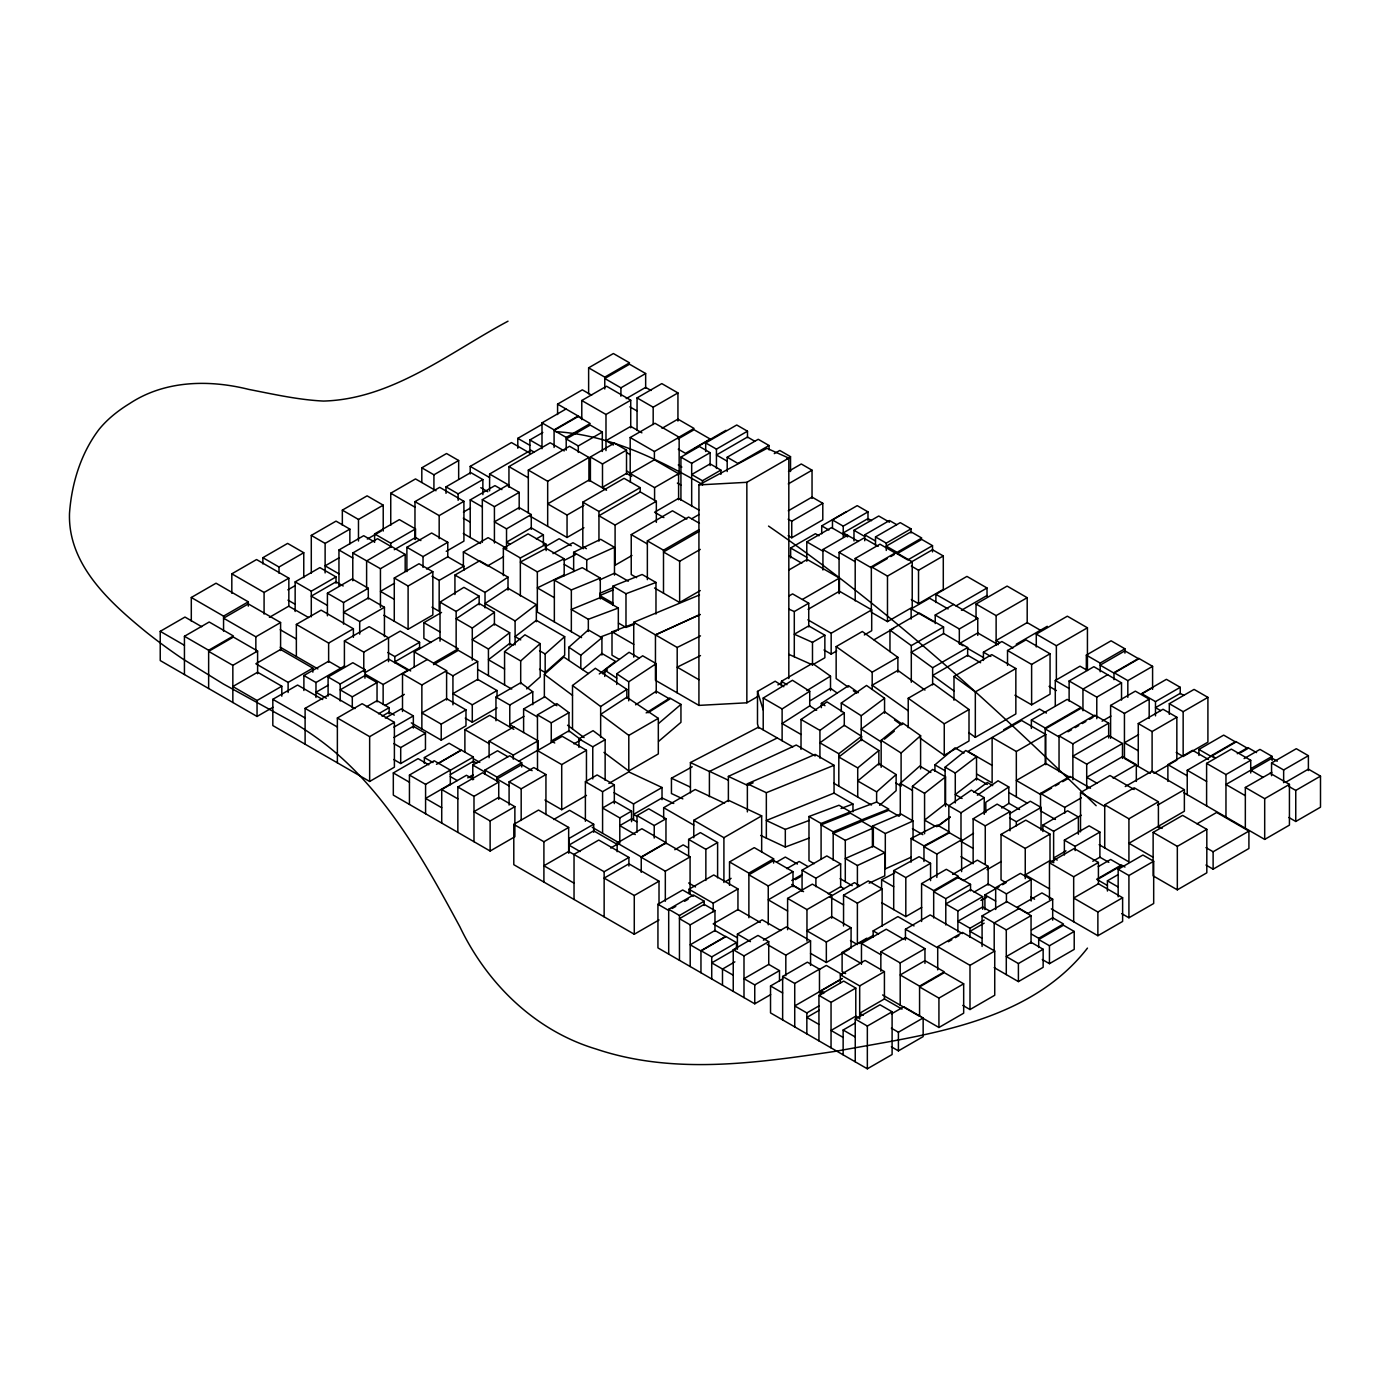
<?xml version="1.0" encoding="UTF-8"?>
<svg xmlns="http://www.w3.org/2000/svg" width="1390" height="1390" viewBox="0 0 1390 1390"><rect width="100%" height="100%" fill="white"/><g stroke="black" fill="none" stroke-linecap="round" stroke-linejoin="round"><path stroke-width="1.5" d="M1087.466 948.102C1028.374 1023.961 924.402 1034.768 836.276 1051.188C757.116 1063.003 673.837 1075.182 596.119 1049.033C535.011 1030.72 487.039 983.599 459.899 926.817C425.861 863.833 390.19 799.302 335.025 752.112A384.908 222.226 0 0 0 293.255 722.452L223.425 684.019L183.202 659.207A728.534 420.614 0 0 1 145.863 631.824C109.532 602.113 67.78 564.514 69.5 513.344C71.62 483.529 80.846 453.279 99.107 429.319A169.823 98.047 0 0 1 109.445 418.477A172.742 99.733 0 0 1 129.618 403.569C164.785 380.269 209.039 379.47 248.793 389.409C273.517 394.221 298.242 399.851 323.488 401.067C392.449 399.173 449.682 352.313 508.01 321.194M520.694 683.845L520.694 660.945L540.206 643.622L524.933 634.813L504.57 651.615L504.57 684.94M539.529 669.268L545.175 672.517L545.175 653.995L564.67 636.672L536.349 620.322L515.099 636.62L520.729 639.886M568.84 660.215L568.84 647.236L588.335 629.913L601.922 637.749L601.922 655.072M526.706 688.919L540.206 676.93L540.206 643.622M545.175 672.517L564.67 655.211L564.67 636.672M544.359 697.433L544.359 674.393L563.853 657.07L588.352 673.49M895.664 782.796L901.102 786.254L901.102 753.015L920.597 735.692L902.579 722.922L881.156 740.331L881.156 767.332M876.621 791.866L896.133 774.56L878.845 763.562L857.717 780.954L876.621 791.866L876.621 801.943M900.286 815.27L900.286 783.387L919.78 766.064L930.831 772.458M879.627 805.314L896.133 790.667L896.133 774.56M658.599 723.46L680.944 704.417L669.824 698.006L646.159 712.896M658.599 741.374L680.944 722.331L680.944 704.417M934.931 771.328L934.931 764.865L955.017 747.872L963.982 753.05M912.431 820.187L912.431 786.323L932.673 769.434L945.565 776.871L945.565 806.513M580.812 668.225L580.812 655.246L601.922 637.749M582.427 669.615L601.922 653.474L615.492 661.327L599.281 673.942M857.717 767.905L878.845 750.513L861.574 739.532L838.813 756.994L857.717 767.905L857.717 797.078M884.457 739.185L894.343 731.14M945.113 803.194L945.113 767.176L965.772 750.53L976.527 756.733L976.527 780.033M924.576 833.722L924.576 793.325L945.565 776.871M602.513 673.716L607.395 669.928M515.099 620.93L536.349 604.615L508.01 588.265L485.023 603.555L515.099 620.93L515.099 644.856M488.429 649.026L509.678 632.711L494.406 623.901L472.287 639.695L488.429 649.026L488.429 675.627M838.813 753.728L861.574 736.266L844.286 725.285L819.926 742.816L838.813 753.728L838.813 786.149M955.277 802.916L955.277 773.049L976.527 756.733M572.506 728.933L572.506 685.513L595.354 668.295L626.838 689.388L626.838 698.075M861.227 739.741L861.227 715.746L884.561 698.232L866.543 685.461L841.298 703.062L841.298 711.663M936.704 826.737L950.1 816.868M938.389 825.886L950.1 817.268M604.754 676.443L604.754 670.119L629.079 652.292L639.261 658.165M973.851 792.317L987.3 782.483L992.669 785.593M819.926 758.158L819.926 730.393L844.286 712.861L827.015 701.88L801.022 719.481L801.022 749.401M472.287 628.072L494.406 612.278L479.15 603.451L456.146 618.759L472.287 628.072L472.287 660.163M977.361 795.219L998.055 780.78L1008.81 786.983L1008.81 803.42L1001.738 807.99M616.743 684.453L616.743 673.785L642.667 655.802L656.236 663.638L656.236 693.263M948.849 832.957L948.849 805.766L971.349 790.18L984.242 797.634L984.242 814.349M456.146 648.487L456.146 611.461L479.15 596.154L463.895 587.345L440.022 602.131L440.022 641.172M485.023 607.83L485.023 592.435L508.01 577.128L479.689 560.778L454.93 575.06L454.93 594.503M1008.81 786.983L985.805 802.291L985.805 812.559M628.714 700.838L628.714 681.795L656.236 663.638M635.595 704.834L656.236 691.212L669.824 699.048L647.966 712.792M600.654 737.395L600.654 706.52L626.838 689.388M821.351 707.666L821.351 703.392L848.526 685.687L858.36 692.654M960.994 839.96L960.994 812.785L984.242 797.634M973.504 833.253L960.994 841.402L973.139 848.421M782.118 740.714L782.118 708.952L809.727 691.264L792.456 680.283L763.214 698.041L763.214 729.802M960.994 856.692L973.139 863.694L973.139 818.832L997.134 804.115L1010.026 811.552L1010.026 830.786M806.878 690.604L830.508 676.131L812.49 663.36L781.493 681.256L781.493 685.374M810.509 700.56L830.508 688.328L837.058 692.967M1009.609 813.776L1030.32 801.231L1041.075 807.451L1041.075 830.212M231.817 593.287L231.817 573.827L256.559 559.545L288.842 578.17L288.842 606.283L308.563 617.507M342.34 525.229L342.34 510.13L367.099 495.848L383.223 505.161L383.223 531.032M588.63 367.829L613.39 353.529L629.531 362.842L604.772 377.142L588.63 367.829L588.63 393.77M191.299 621.139L191.299 597.491L216.041 583.209L248.306 601.835L248.306 606.144M262.866 563.923L262.866 557.685L287.626 543.403L303.767 552.716L303.767 577.632M421.813 482.417L421.813 467.805L446.555 453.522L458.665 460.507L458.665 479.289M311.291 573.358L311.291 535.411L336.033 521.128L349.863 529.121L349.863 543.872M390.746 525.333L390.746 493.207L415.506 478.924L435.991 490.74M272.961 707.267L257.046 716.458L160.232 660.563L160.232 631.338L184.974 617.056L201.741 626.734M421.813 467.805L433.923 474.807L458.665 460.507M557.581 414.533L557.581 404.125L582.323 389.843L591.636 395.212M342.34 510.13L358.481 519.443L383.223 505.161M262.866 557.685L279.008 567.016L303.767 552.716M311.291 535.411L325.121 543.403L349.863 529.121M541.996 448.727L541.996 422.873L566.008 409.007M581.784 419.624L581.784 400.511L606.526 386.229L630.73 400.198L630.73 427.825M517.792 448.223L517.792 438.354L541.805 424.489M470.22 473.99L470.22 466.38L511.468 442.559L529.086 452.723M414.967 539.355L414.967 501.634L439.709 487.334L463.913 501.321L463.913 541.127L446.242 551.343M184.436 636.29L209.195 622.008L233.398 635.977L208.639 650.259L184.436 636.29L184.436 674.532M446.016 493.328L446.016 486.865L470.758 472.583L482.869 479.567L482.869 494.649M231.817 573.827L264.083 592.453L288.842 578.17M191.299 597.491L223.564 616.135L248.306 601.835M338.952 585.451L338.952 549.988L363.693 535.706L374.066 541.683M529.885 453.227L529.885 439.952L542.83 432.481M645.655 373.528L629.531 364.215L604.772 378.497L620.913 387.827L645.655 373.528L645.655 388.21M541.996 422.873L554.089 429.875L578.118 415.992M374.622 542.361L374.622 533.916L399.364 519.617L415.506 528.93L415.506 539.494M367.325 539.059L381.468 530.893M295.149 611.478L295.149 581.889L319.891 567.606L336.033 576.92L336.033 583.261M339.264 557.685L325.121 565.852L338.952 573.844M287.852 589.846L294.923 585.763M352.782 580.742L352.782 552.977L377.524 538.695L391.355 546.67M489.593 490.861L489.593 474.025L530.841 450.204L534.351 452.236M446.016 486.865L458.127 493.85L482.869 479.567M626.212 398.617L645.655 387.393L651.041 390.486M508.949 487.351L508.949 466.606L550.197 442.785L564.288 450.916M566.199 437.416L590.211 423.55L578.118 416.548L554.089 430.431L566.199 437.416L566.199 450.169M581.784 400.511L605.988 414.481L630.73 400.198M637.054 430.396L637.054 397.887L661.796 383.605L677.938 392.918L677.938 421.048M374.622 533.916L390.746 543.229L415.506 528.93M414.967 501.634L439.171 515.603L463.913 501.321M295.149 581.889L311.291 591.202L336.033 576.92M470.22 537.478L470.22 499.914L494.962 485.614L501.894 489.61M366.613 560.969L391.355 546.426L405.185 554.419L405.185 571.394M269.399 617.351L288.842 606.127M528.322 513.049L528.322 470.098L569.57 446.277L588.926 457.466L588.926 481.044M394.291 549.71L415.506 537.478L420.875 540.571M482.33 542.378L482.33 499.67L507.072 485.388L519.182 492.373L519.182 509.435M463.426 512.093L470.498 508.01M602.322 432.082L590.211 425.079L566.199 438.962L578.292 445.947L602.322 432.082L602.322 451.472M327.415 615.787L327.415 593.217L352.174 578.918L368.298 588.248L368.298 599.038M406.888 571.62L406.888 547.278L431.63 532.995L447.771 542.308L447.771 557.442M637.054 397.887L653.178 407.201L677.938 392.918M280.589 622.529L248.306 603.903L223.564 618.185L255.847 636.811L280.589 622.529L280.589 650.52M352.782 552.977L380.443 568.701L405.185 554.419M482.33 499.67L494.423 506.655L519.182 492.373M296.365 656.497L296.365 624.423L321.107 610.141L353.39 628.767L353.39 637.315M528.322 470.098L547.677 481.27L588.926 457.466M590.403 481.322L590.403 456.98L614.415 443.115L626.525 450.099L626.525 473.973M257.602 651.041L233.398 637.072L208.639 651.371L232.842 665.341L257.602 651.041L257.602 673.75M327.415 593.217L343.556 602.53L368.298 588.248M406.888 547.278L423.029 556.591L447.771 542.308M626.473 470.932L630.191 473.069L630.191 437.537L654.951 423.255L679.154 437.224L679.154 472.756M394.274 621.26L394.274 578.032L419.016 563.749L432.846 571.724L432.846 614.953L408.104 629.253L383.901 615.266M662.022 428.311L677.938 419.137L694.062 428.45L678.164 437.624M394.586 583.209L380.443 591.375L394.274 599.351M590.403 456.98L602.495 463.965L626.525 450.099M426.556 569.031L447.771 556.782L463.913 566.095L463.913 570.213M463.374 565.522L463.374 551.952L488.116 537.652L506.742 548.407M531.275 514.561L519.182 507.576L494.423 521.858L506.533 528.843L531.275 514.561L531.275 529.364M394.274 578.032L408.104 586.024L432.846 571.724M384.439 607.274L368.298 597.943L343.556 612.243L359.697 621.556L384.439 607.274L384.439 636.62M630.191 437.537L654.395 451.507L679.154 437.224M678.164 438.91L694.062 429.736L710.203 439.049L685.461 453.331L678.285 449.196M296.365 624.423L328.631 643.066L353.39 628.767M431.995 576.242L439.171 580.377L463.913 566.095M630.382 482.295L630.382 473.625L654.395 459.76L678.598 473.729L678.598 499.74M503.354 575.582L503.354 548.147L528.096 533.864L546.148 544.272L546.148 550.614M586.406 548.668L582.81 546.6L582.81 502.155L624.075 478.334L640.199 487.647L640.199 491.886L656.341 501.269L656.341 522.397M344.407 666.922L344.407 640.946L369.167 626.664L388.522 637.836L388.522 661.657M606.526 490.218L588.926 480.071L547.677 503.875L567.051 515.064L583.922 505.317M503.475 556.73L487.577 565.921L463.374 551.952M536.314 538.92L543.386 534.837L543.386 545.036M281.805 686.208L257.602 672.239L232.842 686.521L257.046 700.491L281.805 686.208L281.805 696.182M312.854 668.121L280.589 649.478L255.847 663.76L288.112 682.403L312.854 668.121L312.854 672.152M694.93 448.24L725.98 430.309M680.926 500.226L680.926 457.101L699.361 446.468L710.134 452.671L710.134 465.598M705.686 451.524L705.686 442.923L736.735 424.993L747.49 431.195L747.49 437.642M303.889 690.5L303.889 675.523L328.631 661.24L340.741 668.225M337.37 762.832L337.37 717.987L362.13 703.705L394.395 722.348L394.395 767.176L369.653 781.458L272.822 725.563L272.822 699.326L297.582 685.044L322.671 699.535M582.81 502.155L598.951 511.468L640.199 487.647M545.019 546.895L559.162 538.729L571.255 545.714M640.199 491.956L598.951 515.76L615.092 525.072L656.341 501.269M344.407 640.946L363.78 652.136L400.216 631.112L419.589 642.302L419.589 648.574M680.926 457.101L691.681 463.322L710.134 452.671M705.686 442.923L716.441 449.126L747.49 431.195M315.982 697.485L315.982 682.507L344.546 665.949M530.077 516.142L567.051 537.478L583.922 527.748M630.382 473.625L654.586 487.612L678.598 473.729M677.555 474.685L681.239 472.565M328.092 696.112L328.092 677L352.834 662.717L364.945 669.702L364.945 678.198M431.056 642.493L423.881 638.357L423.881 622.651L441.551 612.451M328.37 685.131L315.982 692.272L326.355 698.249M727.196 471.523L727.196 457.223L758.245 439.292L769.018 445.512L769.018 449.839M328.092 677L340.203 683.984L364.945 669.702M365.535 672.291L388.522 659.016L407.878 670.206L383.136 684.488L365.535 674.324M305.105 744.189L305.105 708.379L329.847 694.097L354.954 708.587M387.793 652.518L394.83 656.584L419.589 642.302M720.889 470.098L710.134 463.878L691.681 474.529L702.454 480.732L720.889 470.098L720.889 474.355M769.018 445.512L737.951 463.443L727.196 457.223M419.589 647.514L394.83 661.814L410.676 670.953M414.203 667.009L414.203 651.858L438.945 637.576L458.3 648.748L433.558 663.047M636.603 577.649L631.234 574.539L631.234 534.611L672.482 510.808L686.816 519.078M377.038 682.559L364.945 675.575L340.203 689.857L352.296 696.842L377.038 682.559L377.038 701.933M774.282 453.626L779.773 450.464L790.528 456.667L790.528 471.505M402.509 711.489L402.509 673.82L427.251 659.538M786.879 458.77L790.528 456.667M757.811 696.477L746.847 702.801L698.927 705.39L698.927 484.901L746.847 482.313L788.825 458.092L788.825 678.563M647.358 579.647L647.358 540.884L688.606 517.063L699.379 523.266M433.558 664.646L458.3 650.346L477.674 661.536L477.674 680.162M691.716 518.748L699.118 514.474M366.439 706.815L377.038 700.682L389.148 707.666L389.148 713.852M631.964 555.479L615.092 565.226L615.092 525.072M788.495 471.366L801.283 463.982L812.038 470.202L812.038 498.419M384.908 705.581L404.351 694.357M402.509 673.82L421.865 685.009L446.607 670.71L414.203 651.858M378.549 713.8L389.148 707.666M647.358 540.884L663.499 550.197L699.118 529.625M699.118 531.414L663.499 551.986L679.641 561.299L700.265 549.398M382.076 716.197L389.148 712.114L394.326 715.103M445.877 671.752L452.932 675.818L477.674 661.536M788.286 483.911L812.038 470.202M385.343 718.091L401.241 708.917L413.351 715.902L413.351 728.065M337.37 717.987L369.653 736.63L394.395 722.348M393.909 727.126L413.351 715.902M393.909 737.499L413.351 726.275L425.462 733.26L425.462 749.245L400.702 763.527L393.787 759.531M788.286 510.808L812.038 497.099L822.793 503.302L822.793 519.843L791.744 537.774L788.147 535.706M497.029 690.535L477.674 679.363L452.932 693.645L472.287 704.817L497.029 690.535L497.029 696.321M788.147 519.165L791.744 521.233L822.793 503.302M393.787 743.563L400.702 747.559L425.462 733.26M465.98 709.856L446.607 698.683L421.865 712.966L441.221 724.138L465.98 709.856L465.98 725.841L441.221 740.14L411.301 722.852M495.952 720.767L495.952 697.05L520.694 682.768L532.77 691.768L532.77 704.713M465.25 718.144L472.287 722.209L497.029 707.91M654.534 588.005L679.641 602.495L700.265 590.576M464.886 751.782L464.886 729.646L489.645 715.364L513.848 729.333M495.952 697.05L509.782 705.025L532.77 691.768M514.873 806.669L490.131 820.951L473.99 811.638L498.732 797.356L514.873 806.669L514.873 836.728L490.131 851.028L393.318 795.115L393.318 772.927L418.06 758.645L428.815 764.847M821.716 533.847L821.716 525.872L846.458 511.589M832.471 528.461L832.471 519.947L857.213 505.647L867.986 511.868L867.986 520.381M424.367 763.457L424.367 757.567L449.109 743.268L461.219 750.27L438.232 763.527M790.649 557.842L790.649 547.99L815.409 533.708L818.988 535.776M806.791 561.247L806.791 541.874L831.533 527.574L847.674 536.905M409.442 804.445L409.442 775.047L434.201 760.764L450.325 770.077L450.325 784.777M523.613 732.547L523.613 708.987L544.828 696.738L556.886 705.738M832.471 519.947L843.226 526.15L867.986 511.868M436.477 764.309L461.219 750.027L473.33 757.011L473.33 762.971M523.926 716.354L509.782 724.52L538.052 740.818L538.052 751.069M853.981 540.918L853.981 530.285L878.741 516.003L889.496 522.206M489.089 757.706L489.089 741.131L513.848 726.848M822.932 570.004L822.932 549.519L847.674 535.22M537.513 769.938L537.443 714.86L556.886 703.635L568.944 712.636L568.944 731.904M788.738 570.074L807.156 559.44L839.421 578.066L839.421 592.957M409.442 775.047L425.583 784.36L450.325 770.077M450.343 770.286L473.33 757.011M864.736 540.745L864.736 534.82L889.496 520.52L896.672 524.673M450.343 774.56L473.33 761.303L476.787 763.301M839.074 593.669L839.074 552.369L863.816 538.086L878.15 546.374M472.774 779.825L472.774 765.039L497.533 750.756L507.906 756.751M537.443 714.86L551.274 722.835L568.944 712.636M875.509 545.314L875.509 536.922L900.251 522.64L911.006 528.843L911.006 533.03M450.325 784.116L425.583 798.416L441.725 807.729M441.725 823.071L441.725 789.555L466.467 775.273L473.643 779.408M467.752 777.844L473.052 774.786M469.507 777.479L473.052 775.429M484.884 774.299L484.884 770.095L509.626 755.795L521.736 762.797L521.736 767.002M457.849 832.384L457.849 787.018L482.608 772.736L498.732 782.049L498.732 799.337M489.089 741.131L513.31 755.118L538.052 740.818M788.929 595.997L792.595 593.895L808.737 603.208L808.737 626.907M855.197 600.914L855.197 558.485L879.957 544.185L896.081 553.498M875.509 536.922L886.264 543.125L911.006 528.843M518.609 761.303L538.052 750.079M802.586 599.333L839.421 578.066M484.884 770.095L496.977 777.08L521.736 762.797M871.339 566.773L896.081 552.473L912.222 561.803L912.222 607.326L887.48 621.608L871.339 612.295L871.339 566.773L887.48 576.086L912.222 561.803M457.849 787.018L473.99 796.331L498.732 782.049M788.825 609.098L794.298 611.548L808.737 603.208M887.254 558.606L871.339 567.798L855.197 558.485M890.781 556.573L894.326 554.523M578.935 747.386L578.935 738.837L593.078 730.671L605.136 739.671L605.136 780.346M573.948 743.876L581.02 739.793L568.944 730.793L551.274 740.992L554.732 742.99M509.088 805.036L509.088 781.84L533.83 767.558L545.94 774.543L545.94 814.592M808.111 609.307L839.421 591.219L871.704 609.863L871.704 630.73L864.337 634.969M932.516 545.644L907.774 559.944L897.019 553.724L921.761 539.442L932.516 545.644L932.516 551.899M911.319 561.994L932.516 549.745L943.289 555.948L943.289 589.395L918.529 603.677L911.353 599.542M586.458 750.287L562.255 736.318L537.513 750.6L561.716 764.587L586.458 750.287L586.458 782.518M578.935 738.837L592.766 746.812L605.136 739.671M509.088 781.84L521.18 788.825L545.94 774.543M628.801 735.397L658.321 718.352L626.838 697.241L600.654 714.373L628.801 735.397L628.801 770.964L658.321 753.919L658.321 718.352M911.353 566.112L918.529 570.247L943.289 555.948M824.861 635.213L808.737 625.9L794.298 634.222L812.49 642.354L824.861 635.213L824.861 657.765L812.49 664.907L788.825 654.343M807.868 619.801L831.168 633.249L871.704 609.863M585.381 821.282L585.381 781.736L597.127 774.942L614.328 784.881L614.328 803.611M659.016 919.954L634.274 934.236L513.796 864.684L513.796 824.357L538.538 810.057L568.666 827.45L568.666 852.921M758.766 728.099L757.498 723.981L757.498 691.421L775.168 681.222L783.821 686.712M848.161 687.094L836.154 678.563L836.154 646.611L862.321 631.494L897.888 657.331L897.888 672.256M544.949 800.014L561.716 809.692L586.458 795.41M777.879 684.888L781.528 682.785M824.009 649.981L831.168 654.117L836.711 650.937M935.887 602.53L935.887 594.329L966.936 576.398L987.022 587.987L987.022 596.188M608.872 783.421L628.801 771.902L662.022 787.505L662.022 799.684M911.145 619.036L911.145 608.889L929.58 598.239L948.102 608.942M553.689 819.492L569.605 810.318L593.686 824.218L593.686 832.28M585.381 781.736L602.582 791.657L614.328 784.881M889.965 651.632L889.965 630.104L919.45 613.094L943.549 626.994L943.549 633.458L967.648 647.532L967.648 656.097M873.98 639.8L893.579 628.489M935.227 623.571L935.227 615.04L953.679 604.389M513.796 824.357L543.907 841.749L568.666 827.45M955.973 605.918L987.022 587.987M961.446 610.279L987.022 595.511M593.686 824.218L568.944 838.518L568.944 852.887M976.041 618.811L976.041 604.024L1007.107 586.093L1027.193 597.683L1027.193 623.05M614.067 792.682L633.545 803.941L662.022 787.505M911.301 682.247L911.301 645.62L943.549 626.994M631.547 811.135L614.328 801.196L602.582 807.99L619.801 817.928L631.547 811.135L631.547 821.681M872.19 689.423L872.19 672.169L897.888 657.331M943.549 633.614L911.301 652.223L932.638 667.739L932.638 684.888M935.227 615.04L959.326 628.958L977.761 618.307L977.761 635.386M637.002 832.297L637.002 815.582L648.748 808.806L665.966 818.745L665.966 843.799M663.673 818.224L663.673 807.712L695.226 789.485L724.538 803.246M976.041 604.024L996.126 615.614L1027.193 597.683M617.143 843.018L641.885 828.735L665.984 842.653L641.242 856.935L617.143 843.018L617.143 851.688M610.714 848.022L617.786 843.939M637.002 815.582L654.221 825.521L665.966 818.745M932.638 667.739L967.648 647.532M983.425 660.459L983.425 652.171L1001.86 641.537L1012.98 647.949M574.035 883.154L543.907 865.761L568.666 851.479L604.146 871.721L628.905 857.439L628.905 866.039M693.784 837.736L693.784 820.291L728.447 800.275L761.668 815.878L761.668 852.157M908.226 727.613L908.226 698.249L933.455 683.689L969.004 709.526L969.004 740.992L944.262 755.274L920.232 738.229M953.992 700.212L953.992 676.426L991.748 654.62L1015.847 668.538L1015.847 713.939L975.328 737.343L968.76 732.565M1016.212 644.23L1047.261 626.299M1007.524 665.393L1007.524 650.503L1025.959 639.869L1050.058 653.769L1050.058 694.183L1031.623 704.834L1014.943 695.209M1036.28 646.941L1036.28 634.118L1067.346 616.187L1087.432 627.793L1087.432 670.484M688.641 855.997L688.641 839.404L700.386 832.61L717.605 842.549L717.605 877.837M674.793 849.724L683.185 844.877L688.345 847.865M975.328 737.343L975.328 691.925L1015.847 668.538M690.083 856.9L665.984 843L641.242 857.283L665.324 871.2L690.083 856.9L690.083 893.423M693.784 820.291L723.912 837.683L761.668 815.878M1036.28 634.118L1056.365 645.725L1087.432 627.793M688.641 839.404L705.859 849.325L717.605 842.549M1007.524 650.503L1031.623 664.42L1050.058 653.769M659.016 881.191L628.905 863.816L604.146 878.098L634.274 895.49L659.016 881.191L659.016 904.89M944.262 755.274L944.262 723.808L969.004 709.526M1086.337 670.258L1086.337 655.107L1111.079 640.807L1124.927 648.8L1124.927 653.126M729.524 885.326L729.524 861.939L754.266 847.639L773.622 858.829L773.622 863.086M770.668 994.615L754.753 1003.806L657.939 947.91L657.939 904.265L682.681 889.982L693.436 896.185M688.988 893.527L688.988 889.235L713.748 874.953L737.951 888.922L737.951 910.363M1055.288 705.825L1055.288 680.492L1080.03 666.192L1086.945 670.189M668.694 954.113L668.694 909.269L693.436 894.986L704.191 901.206L704.191 905.463M672.221 908.435L675.766 906.402M684.61 901.293L688.137 899.243M1069.119 701.133L1069.119 680.978L1093.861 666.696L1121.522 682.837L1121.522 700.108M1086.337 655.107L1100.168 663.082L1124.927 648.8M725.702 881.451L731.105 878.341M729.524 861.939L748.88 873.111L773.622 858.829M668.694 909.269L679.449 915.489L704.191 901.206M1003.719 729.733L1039.512 709.056L1046.427 713.053M776.489 862.165L785.315 857.057L797.426 864.041M1107.691 674.671L1082.949 689.145L1096.78 697.137L1121.522 682.837M688.988 889.235L713.192 903.205L737.951 888.922M1031.38 720.037L1067.173 699.379L1081.003 707.371L1045.21 728.03L1031.38 720.037L1031.38 728.464M1113.998 679.641L1113.998 672.638L1138.757 658.356L1152.588 666.349L1152.588 689.336M786.775 868.628L799.163 861.487L807.799 866.474M714.964 910.589L704.191 904.369L679.449 918.668L690.205 924.871L714.964 910.589L714.964 931.422M792.995 871.686L773.622 860.497L748.88 874.797L768.253 885.969L792.995 871.686L792.995 886.716M1113.998 672.638L1127.829 680.631L1152.588 666.349M802.065 891.407L802.065 870.209L826.824 855.927L840.655 863.902L840.655 887.22M791.779 880.461L802.378 874.345M977.24 774.299L992.13 782.9L992.13 737.517L1016.333 751.486L1045.819 734.459L1045.819 764.726M795.306 879.679L800.605 876.621M1110.61 738.298L1110.61 705.442L1135.352 691.143L1149.182 699.135L1149.182 718.422M1059.041 771.763L1059.041 735.849L1094.833 715.19L1108.664 723.182L1108.664 737.968M1067.989 731.783L1071.568 729.715M1075.148 727.648L1078.727 725.597M1082.306 723.53L1085.885 721.462M1089.465 719.395L1093.044 717.327M802.065 870.209L815.895 878.202L840.655 863.902M787.609 929.719L787.609 898.409L812.351 884.127L831.724 895.299L831.724 918.234M1141.972 693.836L1152.588 687.702M700.96 972.739L700.96 950.69L725.719 936.391L736.474 942.611L736.474 948.623L711.732 962.87L733.242 975.207M1102.079 721.184L1110.923 716.093M737.412 949.266L737.412 934.097L762.154 919.815L780.763 930.553M1110.61 705.442L1124.44 713.418L1149.182 699.135M1059.041 735.849L1072.871 743.841L1108.664 723.182M700.96 950.69L711.732 956.893L736.474 942.611M1180.249 687.32L1166.419 679.328L1141.659 693.61L1155.49 701.603L1180.249 687.32L1180.249 693.801M828.266 893.892L840.655 886.751L844.112 888.749M733.242 991.383L733.242 949.718L757.984 935.435L768.74 941.638L768.74 964.556M787.609 898.409L806.965 909.581L831.724 895.299M1169.32 714.356L1169.32 703.688L1194.08 689.405L1207.91 697.38L1207.91 742.173L1183.151 756.473L1176.235 752.476M763.371 940.179L786.358 926.922L810.561 940.891L810.561 965.442M1138.271 766.411L1138.271 723.547L1163.013 709.265L1176.844 717.24L1176.844 760.104L1153.874 773.379M843.556 926.001L843.556 895.212L868.316 880.913L882.146 888.905L882.146 926.122M733.242 949.718L743.997 955.92L768.74 941.638M734.858 961.863L722.487 969.091L722.487 985.163M1122.495 743.494L1108.664 735.501L1072.871 756.16L1086.702 764.153L1122.495 743.494L1122.495 758.436M1138.584 734.632L1124.44 742.781L1138.271 750.774M1055.427 819.457L1040.537 810.856L1040.537 793.412L1070.022 776.402L1090.507 788.217M961.619 839.786L949.474 832.766L923.968 846.632L936.86 854.068L961.619 839.786L961.619 871.634M973.139 818.832L985.267 825.851L1010.026 811.552M1169.32 703.688L1183.151 711.68L1207.91 697.38M1051.587 788.061L1040.537 794.455L1016.333 780.468L1045.819 763.457L1070.022 777.427M1055.271 785.941L1058.972 783.804M1062.655 781.684L1068.18 778.487M1138.271 723.547L1152.101 731.54L1176.844 717.24M843.556 895.212L857.387 903.187L882.146 888.905M893.701 909.599L893.701 870.609L905.811 877.594L930.553 863.312L930.553 880.635M1009.557 817.824L1016.333 821.733L1041.075 807.451M767.193 944.435L785.819 955.173L810.561 940.891M1004.779 881.972L1001.043 879.818L1001.043 834.434L1025.803 820.152L1050.006 834.122L1050.006 862.217M921.587 883.606L946.329 869.306L958.422 876.291L933.68 890.59L921.587 883.606L921.587 921.483M1080.516 831.863L1080.516 792.561L1110.002 775.533L1134.205 789.52M851.08 927.756L831.724 916.583L806.965 930.866L826.338 942.038L851.08 927.756L851.08 948.189M779.495 970.62L768.74 964.399L743.997 978.699L754.753 984.902L779.495 970.62L779.495 981.114M1113.06 778.07L1136.325 764.639L1136.325 781.406M1040.537 793.412L1064.74 807.399L1081.333 797.825M952.636 874.414L977.379 860.132L988.151 866.335L988.151 885.1M1042.865 831.533L1042.865 825.087L1067.607 810.804L1078.379 817.007L1078.379 834.209M782.639 1019.895L782.639 976.458L807.382 962.175L819.475 969.16L819.475 993.051M855.25 1061.821L855.25 1019.078L879.992 1004.779L892.102 1011.781L892.102 1054.524L867.343 1068.806L770.529 1012.91L770.529 985.979L782.9 978.838M873.163 937.086L873.163 930.883L897.923 916.601L914.047 925.914M1125.257 786.549L1152.101 771.05L1184.367 789.676L1184.367 811.239L1128.923 843.278L1153.127 857.265M988.151 866.335L963.392 880.617L958.023 877.524M845.624 973.608L842.114 971.575L842.114 952.463L866.856 938.181M1167.878 781.406L1167.878 764.622L1192.62 750.322L1208.466 759.479M810.492 953.331L826.338 962.471L849.325 949.214M859.159 943.515L873.302 935.366M881.607 902.614L905.811 916.601L921.709 907.409M987.039 869.688L1001.182 861.522M1053.62 862.078L1053.62 831.307L1081.333 815.252M1001.043 834.434L1025.247 848.421L1050.006 834.122M861.47 964.173L861.47 943.515L886.229 929.215L903.83 939.379M1198.927 755.482L1198.927 749.418L1223.687 735.119L1235.78 742.121L1187.234 770.269L1187.234 794.68M782.639 976.458L794.732 983.442L819.475 969.16M819.266 969.525L826.338 965.442L842.184 974.581M1104.72 847.917L1104.72 804.81L1134.205 787.8L1158.409 801.769L1158.409 827.623M970.533 884.37L958.422 877.385L933.68 891.668L945.791 898.652L970.533 884.37L970.533 890.851M905.446 939.988L905.446 929.232L930.188 914.933L962.471 933.576M974.008 892.137L988.151 883.971L995.31 888.123M1064.375 855.024L1064.375 840.151L1089.135 825.851L1099.89 832.071L1099.89 857.561M840.324 983.251L840.324 974.738L865.067 960.438L884.422 971.627L884.422 999.323M1206.607 805.87L1206.607 763.388L1231.349 749.106L1250.722 760.278L1250.722 773.014M880.843 971.21L880.843 951.768L905.585 937.468L924.958 948.658L924.958 963.409M995.674 909.512L995.674 887.654L1020.416 873.372L1031.172 879.575L1031.172 900.981M984.919 909.599L984.919 894.899L999.045 886.733M1002.59 884.7L1006.117 882.65M982.643 896.672L970.533 889.687L945.791 903.969L957.884 910.954L982.643 896.672L982.643 909.269M842.166 978.456L820.951 990.705L820.951 994.719M842.166 978.664L820.951 990.914L824.478 992.738M1065.991 850.854L1053.62 858.012L1057.217 860.08M981.218 900.32L986.535 897.262M981.218 900.39L986.535 897.332M1064.375 840.151L1075.13 846.354L1099.89 832.071M818.936 1040.849L818.936 995.379L843.695 981.079L855.788 988.081L855.788 1018.401M1237.274 753.71L1247.89 747.594L1256.525 752.581M1049.467 899.347L1049.467 862.79L1074.209 848.508L1098.413 862.478L1098.413 883.901M1240.818 752.598L1247.89 748.515L1235.78 741.513L1211.038 755.812L1214.495 757.811M1104.72 804.81L1128.923 818.797L1158.409 801.769M1157.523 805.175L1184.367 789.676M995.674 887.654L1006.43 893.874L1031.172 879.575M1244.085 758.593L1259.983 749.401L1272.093 756.386L1272.093 760.539M822.932 993.659L819.475 991.661L794.732 1005.943L806.843 1012.928L819.214 1005.787M818.936 995.379L831.046 1002.364L855.788 988.081M840.324 974.738L859.68 985.91L884.422 971.627M1206.607 763.388L1225.963 774.56L1250.722 760.278M880.843 951.768L900.199 962.94L924.958 948.658M982.087 946.434L982.087 915.906L1006.847 901.623L1031.05 915.628L1031.05 943.289M819.214 1010.269L806.843 1017.428L818.936 1024.413M937.711 969.855L937.711 946.694L962.471 932.412L994.736 951.038L994.736 995.257L969.994 1009.54L962.818 1005.404M989.558 910.954L982.643 906.975L957.884 921.257L969.994 928.242L984.137 920.076M948.327 941.742L951.855 939.692M955.399 937.659L958.926 935.609M1250.878 768.635L1272.093 756.386M984.137 923.169L969.994 931.335L982.087 938.319M1092.818 861.261L1099.89 857.178L1108.855 862.356M1250.878 770.46L1272.093 758.21L1277.271 761.199M1018.94 908.608L994.198 922.925L994.198 950.604M1049.467 862.79L1073.671 876.76L1098.413 862.478M1271.555 775.707L1271.555 762.988L1296.297 748.706L1308.39 755.691L1308.39 770.529M1153.127 832.401L1182.612 815.374L1206.815 829.344L1206.815 872.816L1177.33 889.843L1153.127 875.856L1153.127 832.401L1177.33 846.371L1206.815 829.344M1098.274 866.613L1110.645 859.472L1121.4 865.692L1098.413 878.949M1245.336 828.214L1245.336 787.47L1271.815 772.336M1052.682 899.139L1027.94 913.421L1017.185 907.218L1041.927 892.919L1052.682 899.139L1052.682 920.145M1006.29 974.616L1006.29 929.91L1031.05 915.628M1271.555 762.988L1283.648 769.973L1308.39 755.691M1118.168 896.776L1118.168 869.306L1142.91 855.024L1153.683 861.227L1153.683 903.5L1128.923 917.782L1121.747 913.647M1196.964 823.836L1216.65 812.455L1248.915 831.098L1248.915 848.508L1213.123 869.167L1205.964 865.032M843.139 1054.836L843.139 1030.007L855.51 1022.866M919.572 986.135L944.314 971.853L924.958 960.681L900.199 974.963L919.572 986.135L919.572 1016.298L882.598 994.962M1107.413 891.042L1107.413 880.808L1118.012 874.675M1285.42 782.414L1308.39 769.139L1320.5 776.124L1320.5 807.19L1295.758 821.473L1288.843 817.476M937.711 946.694L969.994 965.338L994.736 951.038M1031.484 930.032L1052.682 917.782L1063.454 923.985L1038.695 938.285L1031.536 934.132M855.25 1019.078L867.343 1026.063L892.102 1011.781M1118.168 869.306L1128.923 875.509L1153.683 861.227M891.424 1013.901L903.795 1006.76L923.151 1017.949L923.151 1036.592L898.409 1050.875L891.372 1046.809M1245.336 787.47L1264.692 798.659L1289.434 784.377L1289.434 825.121L1264.692 839.404L1183.724 792.648M1288.843 786.427L1295.758 790.424L1320.5 776.124M963.67 983.825L944.314 972.652L919.572 986.935L938.928 998.107L963.67 983.825L963.67 1013.188L938.928 1027.488L921.327 1017.324M1122.616 897.731L1098.413 883.762L1073.671 898.044L1097.874 912.031L1122.616 897.731L1122.616 921.431L1097.874 935.713L1051.327 908.852M891.372 1028.166L898.409 1032.231L923.151 1017.949M1043.143 949.266L1031.05 942.281L1006.29 956.563L1018.401 963.548L1043.143 949.266L1043.143 967.318L1018.401 981.601L994.198 967.631M1074.209 931.456L1063.454 925.236L1038.695 939.536L1049.45 945.739L1074.209 931.456L1074.209 949.387L1049.45 963.67L1042.292 959.534M1205.964 847.622L1213.123 851.757L1248.915 831.098M682.837 798.885L671.44 793.534L671.44 778.209L692.255 766.793M893.701 870.609L919.103 856.692L930.553 863.312M552.959 553.62L572.993 542.726L583.366 548.72M911.076 838.465L923.968 845.919L949.474 832.054L937.329 825.052L911.076 838.465L911.076 862.2M698.927 484.901L766.985 448.345L788.825 458.092M503.354 548.147L520.346 557.963L546.148 544.272M690.43 792.873L690.43 762.554L758.453 727.196L792.821 746.864M881.607 888.071L881.607 879.766L894.639 873.007M564.323 560.361L575.564 554.61M633.736 657.122L633.736 622.303L677.191 647.462L700.491 635.873M700.491 655.593L677.191 667.183L698.927 679.727M777.357 737.934L709.404 771.485L690.43 762.554M564.184 558.797L546.148 548.372L520.346 562.064L537.339 571.881L564.184 558.797L564.184 575.738M564.184 574.8L537.339 587.883L554.349 597.7M573.653 571.533L573.653 552.299L600.654 539.303L614.484 547.295L614.484 575.095M884.77 852.73L873.32 846.128L845.294 858.516L857.404 865.501L884.77 852.73L884.77 875.874L869.132 883.171M728.377 801.474L728.377 776.402L796.261 745.023L815.166 755.934M698.927 705.39L655.455 680.301L655.455 634.848L700.056 614.502M655.455 634.917L700.056 614.554M573.653 552.299L586.736 559.857L614.484 547.295M599.681 579.891L614.484 573.201L628.315 581.194M872.416 846.892L872.416 826.077L885.308 833.531L913.039 820.969L913.039 839.699M911.197 857.178L885.308 868.889L885.308 833.531M554.349 621.921L554.349 580.134L582.236 567.659L600.289 578.084L600.289 598.968M873.32 827.936L861.87 821.334L833.183 833.357L845.294 840.342L873.32 827.936L873.32 846.545M747.368 811.899L747.368 783.769L815.166 754.388L834.052 765.299L834.052 793.429M753.172 782.796L747.368 785.315L728.377 776.402M613.112 587.657L599.82 593.304L599.82 597.526M613.112 589.899L599.82 595.563L612.903 603.104M872.416 826.077L900.911 813.949L913.039 820.969M833.183 831.828L861.87 819.822L850.419 813.202L821.09 824.843L833.183 831.828L833.183 860.202M633.736 622.303L699.483 594.955M554.349 580.134L571.342 589.951L600.289 578.084M747.368 783.769L766.342 792.7L834.052 765.299M612.903 605.119L612.903 586.18L642.145 574.487L655.976 582.462L655.976 614.05M861.47 819.978L888.766 809.067L876.621 802.047L848.63 812.559M861.47 821.229L888.766 810.318L899.174 816.33M808.98 816.503L821.09 823.488L850.419 811.847L838.987 805.244L808.98 816.503L808.98 860.688L814.175 863.694M612.903 586.18L625.986 593.721L655.976 582.462M618.324 608.021L600.289 597.596L571.342 609.463L588.335 619.28L618.324 608.021L618.324 630.278M619.245 659.381L612 655.211L612 631.824L633.875 623.606M600.341 637.037L616.326 631.025M618.498 623.102L625.986 627.411L633.979 624.405M852.956 811.847L852.956 804.011L834.052 793.099L766.342 820.482L785.315 829.396L809.189 820.43M841.02 808.494L852.956 804.011M760.643 835.442L785.315 847.031L809.189 838.066M555.722 431.647C608.611 434.775 657.366 458.926 702.715 484.571M728.377 780.224L709.404 771.311L709.404 796.678M671.44 778.209L690.43 787.122M673.75 803.472L662.022 797.964L633.545 814.401L637.089 816.434M754.666 441.186L747.49 437.033L716.441 454.982L727.196 461.185M1183.707 695.347L1180.249 693.349L1155.49 707.649L1160.685 710.638M871.565 520.677L867.986 518.609L843.226 532.891L858.429 541.44M1039.963 629.983L1027.193 622.598L996.126 640.529L999.775 642.649M864.736 534.82L875.509 541.023M853.981 530.285L864.736 536.488M1270.078 773.188L1289.434 784.377M629.879 406.853L637.054 410.988M1263.041 777.323L1250.722 770.199L1225.963 784.499L1245.336 795.671M821.716 525.872L828.892 530.024M935.887 594.329L977.761 618.307M1211.993 755.969L1215.503 758.002M1198.927 749.418L1211.038 756.403M641.902 432.846L630.73 426.4L605.988 440.682L613.442 444.974M1069.119 680.978L1082.949 688.971L1082.949 710.724M839.074 552.369L855.197 561.699M998.159 644.717L977.761 632.954L959.326 643.605L963.044 645.742M1055.288 680.492L1069.119 688.467M678.285 464.972L681.865 467.057M822.932 549.519L839.074 558.832M806.791 541.874L822.932 551.187M1049.068 686.33L1056.365 690.552M557.581 404.125L581.784 418.112M911.145 608.889L933.385 621.73M1094.833 716.284L1081.003 708.309L1045.21 728.968L1059.041 736.961M983.425 652.171L990.844 656.462M1187.234 770.269L1206.607 781.441M966.745 647.879L983.425 657.505M1167.878 764.622L1187.234 775.794M626.473 452.497L630.191 454.652M790.649 547.99L806.791 557.321M677.347 483.095L680.926 485.162M980.628 662.735L967.648 655.246L932.638 675.453L953.992 690.969M789.225 555.93L801.769 563.176M699.083 510.182L678.598 498.367L654.586 512.232L663.899 517.601M1136.325 764.639L1122.495 756.647L1086.702 777.305L1097.075 783.3M1150.364 773.396L1124.44 758.419L1124.44 713.418M631.703 476.405L626.525 473.399L602.495 487.264L605.953 489.263M1045.819 734.459L1021.615 720.489L967.927 751.417L992.13 765.404M529.885 439.952L541.996 446.937M517.792 438.354L529.885 445.339M1158.409 826.268L1162.127 828.423M1080.516 792.561L1104.72 806.53M631.234 534.611L647.358 543.942M508.949 466.606L528.322 477.795M489.593 474.025L508.949 485.197M470.22 466.38L489.593 477.552M480.784 487.682L487.82 491.747M1008.879 792.578L1027.505 803.333M1099.143 844.686L1128.923 861.887L1128.923 818.797M987.3 784.464L976.527 778.244L955.277 794.559L962.071 798.468M1124.979 867.047L1121.4 864.98L1096.658 879.262L1107.413 885.482M1008.81 803.281L1019.565 809.484M543.386 534.837L531.275 527.853L506.533 542.135L509.991 544.133M945.113 767.176L955.277 773.049M1042.865 825.087L1053.62 831.307M934.931 764.865L945.113 770.738M470.22 499.914L482.33 506.898M564.305 564.444L573.653 569.831M1107.413 880.808L1118.168 887.011M463.304 518.157L470.22 522.154M1053.724 862.721L1050.006 860.566L1025.247 874.866L1049.467 888.836M801.022 719.481L819.926 730.393M763.214 698.041L782.118 708.952M949.248 805.783L945.565 803.663L924.576 820.117L934.984 826.112M948.849 805.766L960.994 812.785M912.431 786.323L924.576 793.325M900.286 783.387L912.431 790.406M463.304 533.499L480.593 543.473M390.746 493.207L414.967 507.176M801.022 734.459L782.118 723.547L809.727 705.877L816.642 710.273M612 631.824L633.736 644.369M581.541 637.61L537.339 612.104L537.339 571.881M833.67 783.178L871.478 805.001M912.431 828.649L922.838 834.66M1030.841 897.019L1034.56 899.174M454.93 575.06L485.023 592.435M984.919 894.899L995.674 901.12M539.529 650.728L545.175 653.995M440.022 602.131L456.146 611.461M982.087 915.906L1006.29 929.91M513.066 645.377L509.678 643.414L488.429 659.729L504.57 669.042M338.952 549.988L352.782 557.981M431.995 607.169L439.171 611.322L439.171 580.377M504.57 651.615L520.694 660.945M881.607 879.766L893.701 886.751M423.881 622.651L440.022 631.964M343.208 585.972L336.033 581.837L311.291 596.119L327.415 605.432M859.663 885.639L854.485 882.633L829.726 896.932L843.556 904.907M477.674 669.407L511.728 689.075M840.099 878.654L852.209 885.656M905.446 929.232L937.711 947.858M523.613 708.987L537.443 716.979M663.673 807.712L693.784 825.087M873.163 930.883L878.549 933.993M791.692 884.509L802.065 890.486M803.559 891.633L792.995 885.534L768.253 899.834L787.609 911.006M287.973 600.132L295.149 604.268M861.47 943.515L880.843 954.687M850.472 940.544L857.387 944.54L857.387 903.187M636.707 821.837L631.547 818.849L619.801 825.625L635.282 834.573M464.886 729.646L489.089 743.633M532.109 770.668L521.736 764.674L496.977 778.956L509.088 785.958M842.114 952.463L861.47 963.635M280.224 629.722L296.365 639.035M760.295 922.473L737.951 909.564L713.192 923.864L737.412 937.833M280.224 647.184L317.876 668.92M474.199 759.166L479.793 762.398M592.262 827.328L619.801 843.226L619.801 817.928M688.641 882.98L695.521 886.959M617.786 844.72L593.686 830.82L568.944 845.103L580.064 851.531M902.023 1009.105L884.422 998.941L859.68 1013.24L863.207 1015.273M472.774 765.039L484.884 772.041M628.905 857.439L598.777 840.047L574.035 854.329L574.035 899.469M303.889 675.523L315.982 682.507M737.412 934.097L750.444 941.621M424.367 757.567L433.02 762.554M450.308 776.593L457.223 780.572M859.246 1018.158L855.788 1016.16L831.046 1030.442L843.139 1037.427M657.939 904.265L668.694 910.485M305.105 708.379L337.37 727.022M441.725 789.555L457.849 798.868M160.232 631.338L184.436 645.308M770.529 985.979L782.639 992.964M272.822 699.326L305.105 717.97M843.139 1030.007L855.25 1036.992M393.318 772.927L409.442 782.24M841.298 703.062L861.227 715.746M881.156 740.331L901.102 753.015M821.351 703.392L824.982 705.686M881.156 741.86L861.227 729.177L884.561 711.663L902.579 724.451M781.493 681.256L786.931 684.714M616.743 673.785L628.714 681.795M604.754 670.119L616.743 678.129M568.84 647.236L580.812 655.246M768.531 526.08C886.976 607.76 993.398 705.39 1096.154 805.714M836.154 646.611L872.19 672.169M908.226 698.249L944.262 723.808M908.226 710.776L872.19 685.218L897.888 670.38L924.976 690.066M853.321 690.743L856.744 693.176M894.5 719.968L901.363 724.833M889.965 630.104L911.301 645.62M953.992 676.426L975.328 691.925M572.506 685.513L600.654 706.52M544.359 674.393L572.506 695.4M567.537 725.215L584.095 737.586M603.972 752.407L628.801 770.964M757.498 691.421L763.214 709.943M1295.758 790.424L1295.758 821.473M1283.648 769.973L1283.648 782.692M1264.692 798.659L1264.692 839.404M1225.963 774.56L1225.963 817.042M1213.123 851.757L1213.123 869.167M1183.151 711.68L1183.151 756.473M1177.33 846.371L1177.33 889.843M1155.49 701.603L1155.49 715.85M1152.101 731.54L1152.101 772.249M1128.923 875.509L1128.923 917.782M1127.829 680.631L1127.829 697.346M1100.168 663.082L1100.168 671.752M1097.874 912.031L1097.874 935.713M1096.78 697.137L1096.78 718.717M1086.702 764.153L1086.702 787.8M1075.13 846.354L1075.13 850.611M1073.671 876.76L1073.671 921.744M1072.871 743.841L1072.871 779.755M1064.74 807.399L1064.74 813.202M1056.365 645.725L1056.365 679.866M1049.45 945.739L1049.45 963.67M1045.21 728.03L1045.21 763.805M1038.695 938.285L1038.695 947.494M1031.623 664.42L1031.623 704.834M1025.247 848.421L1025.247 878.671M1018.401 963.548L1018.401 981.601M1016.333 751.486L1016.333 796.887M1016.333 821.733L1016.333 825.869M1006.43 893.874L1006.43 902.44M996.126 615.614L996.126 645.203M985.267 825.851L985.267 864.302M969.994 928.242L969.994 937.416M969.994 965.338L969.994 1009.54M959.326 628.958L959.326 643.9M957.884 910.954L957.884 931.96M945.791 898.652L945.791 924.976M938.928 998.107L938.928 1027.488M936.86 854.068L936.86 877.42M933.68 890.59L933.68 917.956M923.968 845.919L923.968 861.487M920.597 735.692L920.597 768.931M918.529 570.247L918.529 603.677M905.811 877.594L905.811 916.601M900.199 962.94L900.199 1005.126M898.409 1032.231L898.409 1050.875M887.48 576.086L887.48 621.608M886.264 543.125L886.264 550.44M884.561 698.232L884.561 713.279M878.845 750.513L878.845 765.091M867.343 1026.063L867.343 1068.806M861.574 736.266L861.574 740.592M859.68 985.91L859.68 1018.957M857.404 865.501L857.404 886.542M845.294 840.342L845.294 881.66M844.286 712.861L844.286 725.667M843.226 526.15L843.226 536.801M831.168 633.249L831.168 654.117M831.046 1002.364L831.046 1047.851M830.508 676.131L830.508 690.569M826.338 942.038L826.338 962.471M821.09 823.488L821.09 859.263M815.895 878.202L815.895 886.681M812.49 642.354L812.49 664.907M809.727 691.264L809.727 706.103M806.965 909.581L806.965 941.082M806.843 1012.928L806.843 1033.865M794.732 983.442L794.732 1026.88M794.298 611.548L794.298 656.775M791.744 521.233L791.744 537.774M785.819 955.173L785.819 975.641M785.315 829.396L785.315 847.031M768.253 885.969L768.253 924.784M766.342 792.7L766.342 838.118M754.753 984.902L754.753 1003.806M748.88 873.111L748.88 917.748M746.847 482.313L746.847 702.801M743.997 955.92L743.997 997.586M723.912 837.683L723.912 882.494M716.441 449.126L716.441 468.482M713.192 903.205L713.192 911.788M711.732 956.893L711.732 978.96M705.859 849.325L705.859 880.461M702.454 480.732L702.454 484.988M691.681 463.322L691.681 506.447M690.205 924.871L690.205 966.536M679.641 561.299L679.641 602.495M679.449 915.489L679.449 960.334M677.191 647.462L677.191 692.846M665.324 871.2L665.324 901.276M663.499 550.197L663.499 593.183M654.395 451.507L654.395 459.864M654.586 487.612L654.586 500.609M654.221 825.521L654.221 838.048M653.178 407.201L653.178 424.523M641.242 856.935L641.242 872.329M634.274 895.49L634.274 934.236M633.545 803.941L633.545 820.361M625.986 593.721L625.986 627.411M620.913 387.827L620.913 396.202M605.988 414.481L605.988 450.603M604.772 377.142L604.772 388.991M604.146 871.721L604.146 916.844M602.582 791.657L602.582 833.288M602.495 463.965L602.495 487.838M598.951 511.468L598.951 541.127M592.766 746.812L592.766 778.921M588.335 619.28L588.335 631.425M586.736 559.857L586.736 570.543M578.292 445.947L578.292 452.41M571.342 589.951L571.342 631.72M567.051 515.064L567.051 537.478M561.716 764.587L561.716 809.692M554.089 429.875L554.089 447.441M551.274 722.835L551.274 742.104M547.677 481.27L547.677 526.306M543.907 841.749L543.907 882.077M536.349 604.615L536.349 621.73M521.18 788.825L521.18 820.447M520.346 557.963L520.346 595.962M513.31 755.118L513.31 759.201M509.678 632.711L509.678 644.995M509.782 705.025L509.782 726.605M508.01 577.128L508.01 590.09M506.533 528.843L506.533 548.251M496.977 777.08L496.977 781.284M494.423 506.655L494.423 543.004M494.406 612.278L494.406 625.014M490.131 820.951L490.131 851.028M479.15 596.154L479.15 604.824M473.99 796.331L473.99 841.697M472.287 704.817L472.287 722.209M458.127 493.85L458.127 500.313M452.932 675.818L452.932 704.817M446.607 670.71L446.607 700.021M441.221 724.138L441.221 740.14M439.171 515.603L439.171 538.66M433.923 474.807L433.923 489.402M425.583 784.36L425.583 813.758M423.029 556.591L423.029 567.398M421.865 685.009L421.865 728.951M408.104 586.024L408.104 629.253M400.702 747.559L400.702 763.527M394.83 656.584L394.83 662.856M390.746 543.229L390.746 547.452M383.136 684.488L383.136 704.591M380.443 568.701L380.443 607.308M369.653 736.63L369.653 781.458M366.613 560.709L366.613 588.404M363.78 652.136L363.78 671.613M359.697 621.556L359.697 634.135M358.481 519.443L358.481 541.005M352.296 696.842L352.296 707.597M343.556 602.53L343.556 624.127M340.203 683.984L340.203 700.977M328.631 643.066L328.631 662.3M325.121 543.403L325.121 572.906M311.291 591.202L311.291 616.83M288.112 682.403L288.112 692.481M279.008 567.016L279.008 573.236M264.083 592.453L264.083 614.085M257.046 700.491L257.046 716.458M255.847 636.811L255.847 651.893M232.842 665.341L232.842 702.489M223.564 616.135L223.564 631.164M208.639 650.259L208.639 688.502M911.006 531.831L886.264 546.114L897.019 552.334L921.761 538.034L911.006 531.831M1124.927 650.85L1100.168 665.15L1113.998 673.125L1138.757 658.843L1124.927 650.85M714.964 930.501L690.205 944.8L700.96 951.003L725.719 936.721L714.964 930.501"/></g></svg>
